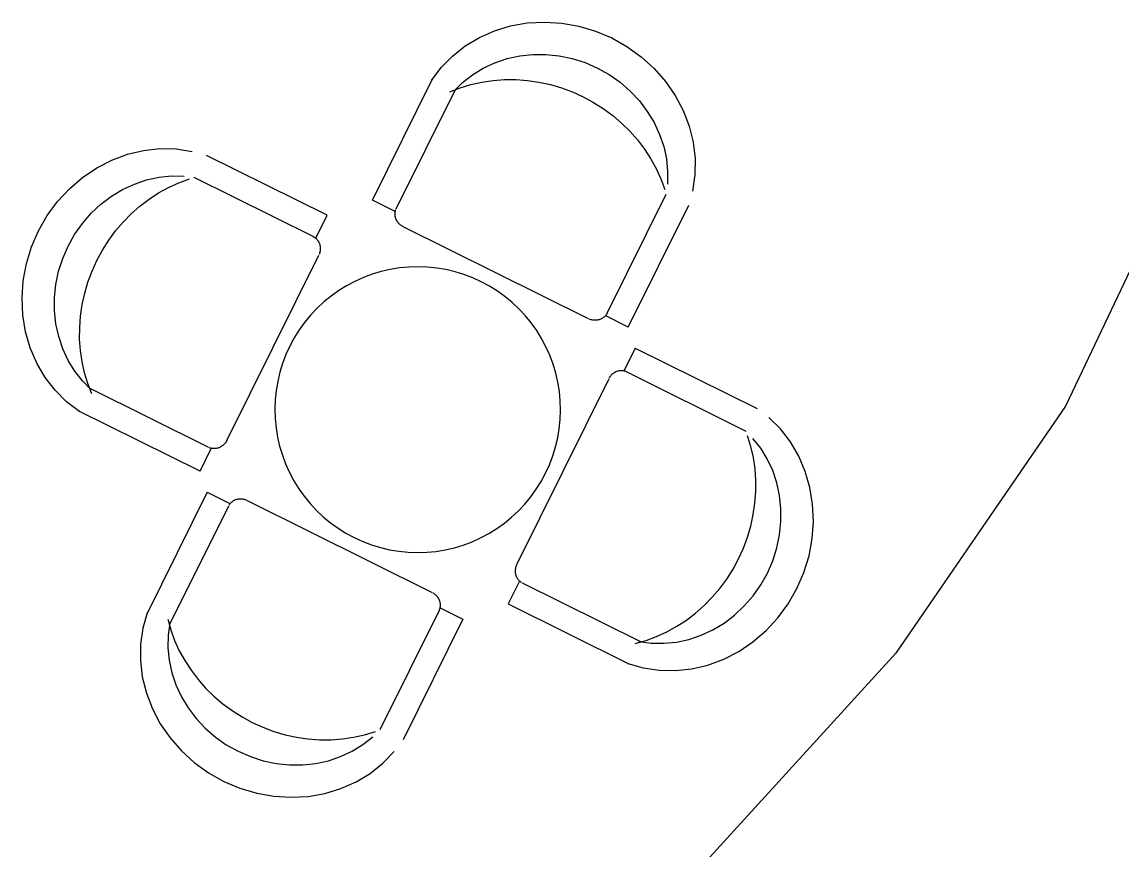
# Model space of a CAD drawing. Extents: x -81148 to 10972, y -53931 to 52487.
# Drawn here: x -21234 to -18923, y -26884 to -25142 of the extents above; entities that cross this region are included whole.
import ezdxf

# ---------------------------------------------------------------- set-up
doc = ezdxf.new("R2010")
doc.units = 0
doc.layers.get('0').update_dxf_attribs({"linetype": 'CONTINUOUS'})

msp = doc.modelspace()

# ---------------------------------------------------------------- linework, layer by layer
for p, q in [((-20273.1, -25174.9), (-20241.2, -25160.8)), ((-20241.2, -25160.8), (-20207.5, -25150.6)), ((-20207.5, -25150.6), (-20172.4, -25144.5)), ((-20172.4, -25144.5), (-20136.4, -25142.5)), ((-20136.4, -25142.5), (-20100.2, -25144.7)), ((-20100.2, -25144.7), (-20064.2, -25151.1)), ((-20064.2, -25151.1), (-20029.1, -25161.5)), ((-20029.1, -25161.5), (-19995.2, -25175.8)), ((-20302.7, -25192.7), (-20273.1, -25174.9)), ((-19995.2, -25175.8), (-19963.1, -25193.9)), ((-20329.6, -25213.9), (-20302.7, -25192.7)), ((-19963.1, -25193.9), (-19933.3, -25215.3)), ((-20353.3, -25238.3), (-20329.6, -25213.9)), ((-20264.9, -25239.3), (-20240.6, -25228)), ((-20240.6, -25228), (-20215, -25219.3)), ((-20215, -25219.3), (-20188.4, -25213.5)), ((-20188.4, -25213.5), (-20161, -25210.6)), ((-20161, -25210.6), (-20133.2, -25210.6)), ((-20133.2, -25210.6), (-20105.4, -25213.5)), ((-20105.4, -25213.5), (-20077.9, -25219.2)), ((-20077.9, -25219.2), (-20051, -25227.8)), ((-20051, -25227.8), (-20025.1, -25239.1)), ((-19933.3, -25215.3), (-19906.2, -25239.9)), ((-20373.4, -25265.5), (-20353.3, -25238.3)), ((-20308.2, -25269.4), (-20287.5, -25253.1)), ((-20287.5, -25253.1), (-20264.9, -25239.3)), ((-20025.1, -25239.1), (-20000.4, -25252.9)), ((-20000.4, -25252.9), (-19977.4, -25269.1)), ((-19906.2, -25239.9), (-19882.3, -25267.2)), ((-20497.7, -25516.5), (-20372, -25263.3)), ((-20326.7, -25287.9), (-20308.2, -25269.4)), ((-20313.6, -25280.6), (-20291, -25273.8)), ((-20291, -25273.8), (-20267.9, -25268.6)), ((-20267.9, -25268.6), (-20244.3, -25265.1)), ((-20244.3, -25265.1), (-20220.3, -25263.4)), ((-20220.3, -25263.4), (-20196.2, -25263.4)), ((-20196.2, -25263.4), (-20172, -25265.2)), ((-20172, -25265.2), (-20147.9, -25268.7)), ((-20147.9, -25268.7), (-20124, -25274)), ((-20124, -25274), (-20100.5, -25280.9)), ((-19977.4, -25269.1), (-19956.1, -25287.6)), ((-19882.3, -25267.2), (-19861.9, -25296.8)), ((-20447.6, -25534.6), (-20323.3, -25284.2)), ((-20335.3, -25289.1), (-20313.6, -25280.6)), ((-20100.5, -25280.9), (-20077.5, -25289.4)), ((-20077.5, -25289.4), (-20055.1, -25299.6)), ((-20055.1, -25299.6), (-20033.5, -25311.3)), ((-19956.1, -25287.6), (-19937, -25308)), ((-19861.9, -25296.8), (-19845.2, -25328.3)), ((-20033.5, -25311.3), (-20012.8, -25324.4)), ((-19937, -25308), (-19920.3, -25330.1)), ((-20012.8, -25324.4), (-19993.1, -25339)), ((-19993.1, -25339), (-19974.5, -25354.9)), ((-19920.3, -25330.1), (-19906, -25353.7)), ((-19845.2, -25328.3), (-19832.5, -25361.3)), ((-19974.5, -25354.9), (-19957.1, -25371.9)), ((-19906, -25353.7), (-19894.5, -25378.4)), ((-19832.5, -25361.3), (-19824.1, -25395.2)), ((-19957.1, -25371.9), (-19941, -25390.1)), ((-19941, -25390.1), (-19926.4, -25409.3)), ((-19894.5, -25378.4), (-19885.9, -25404)), ((-21012.3, -25420.2), (-20978.3, -25412.2)), ((-20978.3, -25412.2), (-20944, -25408.5)), ((-20944, -25408.5), (-20909.8, -25409.2)), ((-20909.8, -25409.2), (-20876.1, -25414.3)), ((-19926.4, -25409.3), (-19913.3, -25429.4)), ((-19885.9, -25404), (-19880.3, -25430.2)), ((-19824.1, -25395.2), (-19820.1, -25429.5)), ((-21077, -25448.9), (-21045.3, -25432.5)), ((-21045.3, -25432.5), (-21012.3, -25420.2)), ((-20592.9, -25548.5), (-20846.1, -25422.8)), ((-19913.3, -25429.4), (-19901.8, -25450.3)), ((-19880.3, -25430.2), (-19877.7, -25456.6)), ((-19820.1, -25429.5), (-19820.4, -25463.8)), ((-18793, -25425.3), (-19041.7, -25949.2)), ((-21106.8, -25469), (-21077, -25448.9)), ((-19901.8, -25450.3), (-19891.9, -25471.9)), ((-19877.7, -25456.6), (-19878.1, -25482.9)), ((-21134.3, -25492.7), (-21106.8, -25469)), ((-21022.5, -25494.2), (-20997.8, -25482.8)), ((-20997.8, -25482.8), (-20972.1, -25474.1)), ((-20972.1, -25474.1), (-20946, -25468.5)), ((-20946, -25468.5), (-20919.6, -25465.9)), ((-20925.9, -25490), (-20904.3, -25480.1)), ((-20919.6, -25465.9), (-20893.3, -25466.3)), ((-20904.3, -25480.1), (-20882.2, -25472)), ((-20621.9, -25593.2), (-20872.3, -25468.9)), ((-19891.9, -25471.9), (-19883.8, -25494)), ((-19820.4, -25463.8), (-19825.2, -25497.5)), ((-21159.1, -25519.5), (-21134.3, -25492.7)), ((-21068.2, -25525.2), (-21046.1, -25508.5)), ((-21046.1, -25508.5), (-21022.5, -25494.2)), ((-20966.9, -25514.6), (-20946.8, -25501.5)), ((-20946.8, -25501.5), (-20925.9, -25490)), ((-20005, -25754.3), (-19880.7, -25503.9)), ((-21180.8, -25549.1), (-21159.1, -25519.5)), ((-21088.6, -25544.3), (-21068.2, -25525.2)), ((-21004.3, -25545.3), (-20986.1, -25529.3)), ((-20986.1, -25529.3), (-20966.9, -25514.6)), ((-20449.8, -25540.2), (-20497.7, -25516.5)), ((-19960.3, -25783.2), (-19833.3, -25527.4)), ((-21199.2, -25581), (-21180.8, -25549.1)), ((-21107, -25565.6), (-21088.6, -25544.3)), ((-21021.3, -25562.7), (-21004.3, -25545.3)), ((-20616.7, -25596.4), (-20592.9, -25548.5)), ((-20450.2, -25545), (-20450.1, -25543.2)), ((-20450.2, -25546.8), (-20450.2, -25545)), ((-20450.1, -25548.7), (-20450.2, -25546.8)), ((-20450.1, -25543.2), (-20449.8, -25541.4)), ((-20449.9, -25550.5), (-20450.1, -25548.7)), ((-20449.5, -25552.3), (-20449.9, -25550.5)), ((-20449.8, -25541.4), (-20449.5, -25539.6)), ((-20449.5, -25539.6), (-20449, -25537.9)), ((-20449, -25554.1), (-20449.5, -25552.3)), ((-20449, -25537.9), (-20448.3, -25536.2)), ((-20448.4, -25555.9), (-20449, -25554.1)), ((-21123.3, -25588.6), (-21107, -25565.6)), ((-21037.2, -25581.3), (-21021.3, -25562.7)), ((-20447.6, -25557.6), (-20448.4, -25555.9)), ((-20446.8, -25559.3), (-20447.6, -25557.6)), ((-20445.8, -25561), (-20446.8, -25559.3)), ((-20444.7, -25562.6), (-20445.8, -25561)), ((-20443.6, -25564.1), (-20444.7, -25562.6)), ((-20442.3, -25565.6), (-20443.6, -25564.1)), ((-20440.9, -25566.9), (-20442.3, -25565.6)), ((-20439.5, -25568.2), (-20440.9, -25566.9)), ((-20438, -25569.5), (-20439.5, -25568.2)), ((-20436.4, -25570.6), (-20438, -25569.5)), ((-20434.7, -25571.6), (-20436.4, -25570.6)), ((-20432.9, -25572.5), (-20434.7, -25571.6)), ((-20044.1, -25765.6), (-20432.9, -25572.5)), ((-21213.8, -25614.8), (-21199.2, -25581)), ((-21137.1, -25613.3), (-21123.3, -25588.6)), ((-21064.9, -25621.7), (-21051.7, -25601)), ((-21051.7, -25601), (-21037.2, -25581.3)), ((-20621.9, -25593.2), (-20620.3, -25594.1)), ((-20620.3, -25594.1), (-20618.8, -25595.1)), ((-20618.8, -25595.1), (-20617.4, -25596.1)), ((-20617.4, -25596.1), (-20616, -25597.3)), ((-20616, -25597.3), (-20614.7, -25598.6)), ((-20614.7, -25598.6), (-20613.5, -25600)), ((-20613.5, -25600), (-20612.4, -25601.4)), ((-20612.4, -25601.4), (-20611.4, -25602.9)), ((-21224.6, -25649.9), (-21213.8, -25614.8)), ((-21148.4, -25639.2), (-21137.1, -25613.3)), ((-21076.6, -25643.3), (-21064.9, -25621.7)), ((-20611.4, -25602.9), (-20610.5, -25604.6)), ((-20610.5, -25604.6), (-20609.7, -25606.2)), ((-20609.7, -25606.2), (-20609, -25608)), ((-20609, -25608), (-20608.4, -25609.7)), ((-20608.4, -25609.7), (-20607.9, -25611.6)), ((-20607.6, -25623), (-20608, -25625)), ((-20607.9, -25611.6), (-20607.6, -25613.4)), ((-20607.6, -25613.4), (-20607.4, -25615.3)), ((-20607.4, -25621.1), (-20607.6, -25623)), ((-20607.4, -25615.3), (-20607.3, -25617.3)), ((-20607.3, -25619.2), (-20607.4, -25621.1)), ((-20607.3, -25617.3), (-20607.3, -25619.2)), ((-21157, -25666.1), (-21148.4, -25639.2)), ((-21086.7, -25665.7), (-21076.6, -25643.3)), ((-20803.6, -26021.1), (-20610.6, -25632.3)), ((-20609.1, -25628.7), (-20609.8, -25630.5)), ((-20608.5, -25626.9), (-20609.1, -25628.7)), ((-20608, -25625), (-20608.5, -25626.9)), ((-21231.3, -25685.8), (-21224.6, -25649.9)), ((-21162.7, -25693.6), (-21157, -25666.1)), ((-21095.3, -25688.7), (-21086.7, -25665.7)), ((-20479.5, -25666.6), (-20498.3, -25672.3)), ((-20460.3, -25662.2), (-20479.5, -25666.6)), ((-20441, -25659.1), (-20460.3, -25662.2)), ((-20421.4, -25657.2), (-20441, -25659.1)), ((-20401.8, -25656.6), (-20421.4, -25657.2)), ((-20382.2, -25657.3), (-20401.8, -25656.6)), ((-20362.7, -25659.3), (-20382.2, -25657.3)), ((-20343.3, -25662.5), (-20362.7, -25659.3)), ((-20324.2, -25667), (-20343.3, -25662.5)), ((-20305.4, -25672.8), (-20324.2, -25667)), ((-21233.8, -25722), (-21231.3, -25685.8)), ((-21165.6, -25721.4), (-21162.7, -25693.6)), ((-21102.2, -25712.2), (-21095.3, -25688.7)), ((-20534.6, -25687.2), (-20551.9, -25696.4)), ((-20516.7, -25679.2), (-20534.6, -25687.2)), ((-20498.3, -25672.3), (-20516.7, -25679.2)), ((-20287.1, -25679.8), (-20305.4, -25672.8)), ((-20269.2, -25687.9), (-20287.1, -25679.8)), ((-20251.9, -25697.2), (-20269.2, -25687.9)), ((-21107.4, -25736.1), (-21102.2, -25712.2)), ((-20568.6, -25706.7), (-20584.6, -25718.1)), ((-20551.9, -25696.4), (-20568.6, -25706.7)), ((-20235.3, -25707.6), (-20251.9, -25697.2)), ((-20219.3, -25719.1), (-20235.3, -25707.6)), ((-21232.2, -25758), (-21233.8, -25722)), ((-21165.6, -25749.2), (-21165.6, -25721.4)), ((-21111, -25760.2), (-21107.4, -25736.1)), ((-20599.8, -25730.5), (-20614.2, -25743.9)), ((-20584.6, -25718.1), (-20599.8, -25730.5)), ((-20204.2, -25731.6), (-20219.3, -25719.1)), ((-20189.9, -25745), (-20204.2, -25731.6)), ((-21226.4, -25793.2), (-21232.2, -25758)), ((-21162.6, -25776.6), (-21165.6, -25749.2)), ((-21112.7, -25784.4), (-21111, -25760.2)), ((-20627.6, -25758.2), (-20640.1, -25773.4)), ((-20614.2, -25743.9), (-20627.6, -25758.2)), ((-20176.5, -25759.4), (-20189.9, -25745)), ((-20164.1, -25774.6), (-20176.5, -25759.4)), ((-20011.8, -25762.7), (-20013.2, -25763.8)), ((-20010.4, -25761.5), (-20011.8, -25762.7)), ((-20009.1, -25760.2), (-20010.4, -25761.5)), ((-20007.9, -25758.8), (-20009.1, -25760.2)), ((-20006.9, -25757.4), (-20007.9, -25758.8)), ((-19960.3, -25783.2), (-20007.7, -25759.7)), ((-20005.9, -25755.8), (-20006.9, -25757.4)), ((-20005, -25754.3), (-20005.9, -25755.8)), ((-21156.8, -25803.2), (-21162.6, -25776.6)), ((-21112.8, -25808.5), (-21112.7, -25784.4)), ((-20640.1, -25773.4), (-20651.6, -25789.3)), ((-20152.7, -25790.6), (-20164.1, -25774.6)), ((-20040.5, -25767.1), (-20042.3, -25766.4)), ((-20038.7, -25767.7), (-20040.5, -25767.1)), ((-20036.8, -25768.2), (-20038.7, -25767.7)), ((-20034.8, -25768.5), (-20036.8, -25768.2)), ((-20032.9, -25768.8), (-20034.8, -25768.5)), ((-20031, -25768.9), (-20032.9, -25768.8)), ((-20029.1, -25768.9), (-20031, -25768.9)), ((-20027.1, -25768.8), (-20029.1, -25768.9)), ((-20025.2, -25768.6), (-20027.1, -25768.8)), ((-20023.4, -25768.2), (-20025.2, -25768.6)), ((-20021.5, -25767.8), (-20023.4, -25768.2)), ((-20019.8, -25767.2), (-20021.5, -25767.8)), ((-20018, -25766.5), (-20019.8, -25767.2)), ((-20016.4, -25765.7), (-20018, -25766.5)), ((-20014.7, -25764.8), (-20016.4, -25765.7)), ((-20013.2, -25763.8), (-20014.7, -25764.8)), ((-21216.6, -25827.1), (-21226.4, -25793.2)), ((-21148.2, -25828.8), (-21156.8, -25803.2)), ((-21111, -25832.5), (-21112.8, -25808.5)), ((-20662, -25805.9), (-20671.3, -25823.2)), ((-20651.6, -25789.3), (-20662, -25805.9)), ((-20142.4, -25807.3), (-20152.7, -25790.6)), ((-20133.2, -25824.6), (-20142.4, -25807.3)), ((-21202.8, -25859.1), (-21216.6, -25827.1)), ((-21136.9, -25853.1), (-21148.2, -25828.8)), ((-21107.6, -25856.1), (-21111, -25832.5)), ((-20671.3, -25823.2), (-20679.5, -25841.1)), ((-20125.1, -25842.5), (-20133.2, -25824.6)), ((-19945.5, -25827.3), (-19969, -25874.7)), ((-19945.5, -25827.3), (-19689.6, -25954.3)), ((-21123, -25875.7), (-21136.9, -25853.1)), ((-20679.5, -25841.1), (-20686.4, -25859.4)), ((-20118.3, -25860.9), (-20125.1, -25842.5)), ((-21185.3, -25889), (-21202.8, -25859.1)), ((-21106.8, -25896.4), (-21123, -25875.7)), ((-21102.4, -25879.2), (-21107.6, -25856.1)), ((-20692.2, -25878.2), (-20696.7, -25897.3)), ((-20686.4, -25859.4), (-20692.2, -25878.2)), ((-20112.6, -25879.7), (-20118.3, -25860.9)), ((-19988.3, -25878.3), (-19990, -25879.2)), ((-19986.6, -25877.4), (-19988.3, -25878.3)), ((-19984.9, -25876.7), (-19986.6, -25877.4)), ((-19983.1, -25876.1), (-19984.9, -25876.7)), ((-19981.3, -25875.6), (-19983.1, -25876.1)), ((-19979.5, -25875.2), (-19981.3, -25875.6)), ((-19977.7, -25874.9), (-19979.5, -25875.2)), ((-19975.8, -25874.8), (-19977.7, -25874.9)), ((-19974, -25874.8), (-19975.8, -25874.8)), ((-19972.2, -25874.9), (-19974, -25874.8)), ((-19970.4, -25875.2), (-19972.2, -25874.9)), ((-19968.6, -25875.6), (-19970.4, -25875.2)), ((-19966.9, -25876.1), (-19968.6, -25875.6)), ((-19965.2, -25876.7), (-19966.9, -25876.1)), ((-19963.6, -25877.4), (-19965.2, -25876.7)), ((-19963.6, -25877.4), (-19713.2, -26001.7)), ((-21164.3, -25916), (-21185.3, -25889)), ((-21088.3, -25914.9), (-21106.8, -25896.4)), ((-21095.6, -25901.8), (-21102.4, -25879.2)), ((-21087.1, -25923.6), (-21095.6, -25901.8)), ((-20696.7, -25897.3), (-20699.9, -25916.7)), ((-20001.5, -25892.1), (-20194.6, -26280.9)), ((-20108.2, -25898.9), (-20112.6, -25879.7)), ((-20105.1, -25918.2), (-20108.2, -25898.9)), ((-19999.6, -25888.7), (-20000.6, -25890.4)), ((-19998.5, -25887.1), (-19999.6, -25888.7)), ((-19997.3, -25885.5), (-19998.5, -25887.1)), ((-19996, -25884.1), (-19997.3, -25885.5)), ((-19994.6, -25882.7), (-19996, -25884.1)), ((-19993.1, -25881.5), (-19994.6, -25882.7)), ((-19991.6, -25880.3), (-19993.1, -25881.5)), ((-19990, -25879.2), (-19991.6, -25880.3)), ((-21140.1, -25940), (-21164.3, -25916)), ((-20841.6, -26035.8), (-21092, -25911.5)), ((-20699.9, -25916.7), (-20701.9, -25936.2)), ((-20103.2, -25937.8), (-20105.1, -25918.2)), ((-21113.2, -25960.5), (-21140.1, -25940)), ((-20701.9, -25936.2), (-20702.6, -25955.8)), ((-20102.6, -25957.4), (-20103.2, -25937.8)), ((-20859.7, -26085.9), (-21115.6, -25958.9)), ((-20702.6, -25955.8), (-20702, -25975.4)), ((-20103.3, -25977), (-20102.6, -25957.4)), ((-19041.7, -25949.2), (-19398.6, -26468.4)), ((-20702, -25975.4), (-20700.1, -25995)), ((-20105.3, -25996.6), (-20103.3, -25977)), ((-19640.9, -25997.2), (-19665, -25973.2)), ((-20700.1, -25995), (-20697, -26014.4)), ((-20697, -26014.4), (-20692.6, -26033.5)), ((-20113, -26035), (-20108.5, -26015.9)), ((-20108.5, -26015.9), (-20105.3, -25996.6)), ((-19702.8, -26034), (-19709.6, -26011.5)), ((-19682.2, -26037.5), (-19698.4, -26016.9)), ((-19619.9, -26024.3), (-19640.9, -25997.2)), ((-20859.7, -26085.9), (-20836.2, -26038.5)), ((-20838.3, -26037.2), (-20840, -26036.5)), ((-20836.5, -26037.7), (-20838.3, -26037.2)), ((-20834.8, -26038), (-20836.5, -26037.7)), ((-20833, -26038.3), (-20834.8, -26038)), ((-20831.2, -26038.4), (-20833, -26038.3)), ((-20829.3, -26038.4), (-20831.2, -26038.4)), ((-20827.5, -26038.3), (-20829.3, -26038.4)), ((-20825.7, -26038.1), (-20827.5, -26038.3)), ((-20823.9, -26037.7), (-20825.7, -26038.1)), ((-20822.1, -26037.2), (-20823.9, -26037.7)), ((-20820.3, -26036.6), (-20822.1, -26037.2)), ((-20818.5, -26035.8), (-20820.3, -26036.6)), ((-20816.8, -26035), (-20818.5, -26035.8)), ((-20815.2, -26034), (-20816.8, -26035)), ((-20813.6, -26032.9), (-20815.2, -26034)), ((-20812.1, -26031.8), (-20813.6, -26032.9)), ((-20810.6, -26030.5), (-20812.1, -26031.8)), ((-20809.2, -26029.1), (-20810.6, -26030.5)), ((-20807.9, -26027.7), (-20809.2, -26029.1)), ((-20806.7, -26026.2), (-20807.9, -26027.7)), ((-20805.6, -26024.6), (-20806.7, -26026.2)), ((-20804.6, -26022.9), (-20805.6, -26024.6)), ((-20803.6, -26021.1), (-20804.6, -26022.9)), ((-20692.6, -26033.5), (-20686.9, -26052.3)), ((-20118.8, -26053.8), (-20113, -26035)), ((-19697.6, -26057.1), (-19702.8, -26034)), ((-19668.3, -26060.2), (-19682.2, -26037.5)), ((-19602.4, -26054.1), (-19619.9, -26024.3)), ((-20686.9, -26052.3), (-20680.1, -26070.7)), ((-20125.7, -26072.2), (-20118.8, -26053.8)), ((-19694.1, -26080.7), (-19697.6, -26057.1)), ((-19657, -26084.4), (-19668.3, -26060.2)), ((-19588.6, -26086.2), (-19602.4, -26054.1)), ((-20680.1, -26070.7), (-20672, -26088.6)), ((-20133.9, -26090), (-20125.7, -26072.2)), ((-19692.4, -26104.7), (-19694.1, -26080.7)), ((-19648.3, -26110), (-19657, -26084.4)), ((-19578.8, -26120.1), (-19588.6, -26086.2)), ((-20672, -26088.6), (-20662.8, -26105.9)), ((-20662.8, -26105.9), (-20652.5, -26122.6)), ((-20153.6, -26123.9), (-20143.2, -26107.3)), ((-20143.2, -26107.3), (-20133.9, -26090)), ((-19692.5, -26128.8), (-19692.4, -26104.7)), ((-20844.9, -26130), (-20971.9, -26385.8)), ((-20844.9, -26130), (-20797.5, -26153.5)), ((-20652.5, -26122.6), (-20641.1, -26138.6)), ((-20165.1, -26139.9), (-20153.6, -26123.9)), ((-19694.2, -26153), (-19692.5, -26128.8)), ((-19642.5, -26136.7), (-19648.3, -26110)), ((-19573, -26155.3), (-19578.8, -26120.1)), ((-20798.3, -26155.9), (-20799.3, -26157.4)), ((-20797.3, -26154.4), (-20798.3, -26155.9)), ((-20796.1, -26153.1), (-20797.3, -26154.4)), ((-20794.8, -26151.8), (-20796.1, -26153.1)), ((-20793.4, -26150.6), (-20794.8, -26151.8)), ((-20792, -26149.5), (-20793.4, -26150.6)), ((-20790.4, -26148.4), (-20792, -26149.5)), ((-20788.8, -26147.5), (-20790.4, -26148.4)), ((-20787.2, -26146.7), (-20788.8, -26147.5)), ((-20785.4, -26146), (-20787.2, -26146.7)), ((-20783.6, -26145.5), (-20785.4, -26146)), ((-20781.8, -26145), (-20783.6, -26145.5)), ((-20779.9, -26144.6), (-20781.8, -26145)), ((-20778, -26144.4), (-20779.9, -26144.6)), ((-20776.1, -26144.3), (-20778, -26144.4)), ((-20774.2, -26144.3), (-20776.1, -26144.3)), ((-20772.3, -26144.5), (-20774.2, -26144.3)), ((-20770.3, -26144.7), (-20772.3, -26144.5)), ((-20768.4, -26145.1), (-20770.3, -26144.7)), ((-20766.5, -26145.6), (-20768.4, -26145.1)), ((-20764.7, -26146.1), (-20766.5, -26145.6)), ((-20762.8, -26146.9), (-20764.7, -26146.1)), ((-20761.1, -26147.7), (-20762.8, -26146.9)), ((-20761.1, -26147.7), (-20372.2, -26340.7)), ((-20641.1, -26138.6), (-20628.7, -26153.8)), ((-20628.7, -26153.8), (-20615.3, -26168.2)), ((-20191, -26169.3), (-20177.6, -26155)), ((-20177.6, -26155), (-20165.1, -26139.9)), ((-19697.7, -26177.1), (-19694.2, -26153)), ((-19639.6, -26164.1), (-19642.5, -26136.7)), ((-19571.3, -26191.2), (-19573, -26155.3)), ((-20800.2, -26159), (-20924.5, -26409.4)), ((-20615.3, -26168.2), (-20601, -26181.6)), ((-20205.4, -26182.7), (-20191, -26169.3)), ((-19703, -26201), (-19697.7, -26177.1)), ((-19639.6, -26191.8), (-19639.6, -26164.1)), ((-20601, -26181.6), (-20585.9, -26194.1)), ((-20585.9, -26194.1), (-20569.9, -26205.6)), ((-20236.6, -26206.5), (-20220.6, -26195.1)), ((-20220.6, -26195.1), (-20205.4, -26182.7)), ((-19709.9, -26224.5), (-19703, -26201)), ((-19642.5, -26219.6), (-19639.6, -26191.8)), ((-19573.9, -26227.4), (-19571.3, -26191.2)), ((-20569.9, -26205.6), (-20553.3, -26216)), ((-20553.3, -26216), (-20536, -26225.3)), ((-20536, -26225.3), (-20518.1, -26233.5)), ((-20270.6, -26226), (-20253.3, -26216.8)), ((-20253.3, -26216.8), (-20236.6, -26206.5)), ((-19718.4, -26247.5), (-19709.9, -26224.5)), ((-19648.2, -26247.1), (-19642.5, -26219.6)), ((-20518.1, -26233.5), (-20499.8, -26240.4)), ((-20499.8, -26240.4), (-20481, -26246.2)), ((-20481, -26246.2), (-20461.9, -26250.7)), ((-20344.8, -26251), (-20325.7, -26246.6)), ((-20325.7, -26246.6), (-20306.9, -26241)), ((-20306.9, -26241), (-20288.5, -26234.1)), ((-20288.5, -26234.1), (-20270.6, -26226)), ((-19728.6, -26269.9), (-19718.4, -26247.5)), ((-19656.8, -26274), (-19648.2, -26247.1)), ((-19580.6, -26263.4), (-19573.9, -26227.4)), ((-20461.9, -26250.7), (-20442.5, -26253.9)), ((-20442.5, -26253.9), (-20423, -26255.9)), ((-20423, -26255.9), (-20403.4, -26256.6)), ((-20403.4, -26256.6), (-20383.8, -26256)), ((-20383.8, -26256), (-20364.2, -26254.2)), ((-20364.2, -26254.2), (-20344.8, -26251)), ((-19740.3, -26291.5), (-19728.6, -26269.9)), ((-19591.4, -26298.5), (-19580.6, -26263.4)), ((-20197.8, -26292.1), (-20197.9, -26294.1)), ((-20197.9, -26294.1), (-20197.9, -26296)), ((-20197.5, -26290.2), (-20197.8, -26292.1)), ((-20197.2, -26288.3), (-20197.5, -26290.2)), ((-20196.7, -26286.4), (-20197.2, -26288.3)), ((-20196.1, -26284.5), (-20196.7, -26286.4)), ((-20195.4, -26282.7), (-20196.1, -26284.5)), ((-20194.6, -26280.9), (-20195.4, -26282.7)), ((-19753.4, -26312.3), (-19740.3, -26291.5)), ((-19668.1, -26299.9), (-19656.8, -26274)), ((-20188.5, -26316.8), (-20212.3, -26364.7)), ((-20197.9, -26296), (-20197.8, -26297.9)), ((-20197.8, -26297.9), (-20197.6, -26299.8)), ((-20197.6, -26299.8), (-20197.2, -26301.7)), ((-20197.2, -26301.7), (-20196.8, -26303.5)), ((-20196.8, -26303.5), (-20196.2, -26305.3)), ((-20196.2, -26305.3), (-20195.5, -26307)), ((-20195.5, -26307), (-20194.7, -26308.7)), ((-20194.7, -26308.7), (-20193.8, -26310.3)), ((-20193.8, -26310.3), (-20192.8, -26311.8)), ((-20192.8, -26311.8), (-20191.7, -26313.3)), ((-20191.7, -26313.3), (-20190.5, -26314.6)), ((-20190.5, -26314.6), (-20189.2, -26315.9)), ((-20189.2, -26315.9), (-20187.8, -26317.1)), ((-20187.8, -26317.1), (-20186.4, -26318.2)), ((-19768, -26332), (-19753.4, -26312.3)), ((-19681.9, -26324.6), (-19668.1, -26299.9)), ((-19606, -26332.2), (-19591.4, -26298.5)), ((-20186.4, -26318.2), (-20184.9, -26319.1)), ((-20183.3, -26320), (-19932.9, -26444.3)), ((-19783.9, -26350.6), (-19768, -26332)), ((-19698.1, -26347.7), (-19681.9, -26324.6)), ((-19624.4, -26364.1), (-19606, -26332.2)), ((-20368.8, -26342.6), (-20370.5, -26341.6)), ((-20367.2, -26343.8), (-20368.8, -26342.6)), ((-20365.7, -26345), (-20367.2, -26343.8)), ((-20364.3, -26346.3), (-20365.7, -26345)), ((-20362.9, -26347.7), (-20364.3, -26346.3)), ((-20361.6, -26349.1), (-20362.9, -26347.7)), ((-20360.4, -26350.7), (-20361.6, -26349.1)), ((-20359.4, -26352.3), (-20360.4, -26350.7)), ((-20358.4, -26353.9), (-20359.4, -26352.3)), ((-20357.6, -26355.6), (-20358.4, -26353.9)), ((-20356.8, -26357.3), (-20357.6, -26355.6)), ((-20356.2, -26359.1), (-20356.8, -26357.3)), ((-20355.7, -26360.9), (-20356.2, -26359.1)), ((-20355.3, -26362.7), (-20355.7, -26360.9)), ((-20355.1, -26364.6), (-20355.3, -26362.7)), ((-19800.9, -26367.9), (-19783.9, -26350.6)), ((-19716.6, -26368.9), (-19698.1, -26347.7)), ((-19646.1, -26393.7), (-19624.4, -26364.1)), ((-20971, -26383.2), (-20980, -26415.8)), ((-20357.6, -26378.7), (-20481.9, -26629.1)), ((-20357.6, -26378.7), (-20356.9, -26377)), ((-20356.9, -26377), (-20356.2, -26375.3)), ((-20356.2, -26375.3), (-20355.7, -26373.6)), ((-20355.7, -26373.6), (-20355.3, -26371.8)), ((-20355.4, -26373), (-20307.5, -26396.8)), ((-20355.3, -26371.8), (-20355.1, -26370)), ((-20355, -26366.4), (-20355.1, -26364.6)), ((-20355.1, -26370), (-20355, -26368.2)), ((-20355, -26368.2), (-20355, -26366.4)), ((-20212.3, -26364.7), (-19959.1, -26490.4)), ((-19838.3, -26398.6), (-19819.1, -26384)), ((-19819.1, -26384), (-19800.9, -26367.9)), ((-19737, -26388), (-19716.6, -26368.9)), ((-20927.8, -26396.8), (-20921.4, -26419.3)), ((-20923.5, -26404.4), (-20927.1, -26430.3)), ((-20307.5, -26396.8), (-20433.1, -26649.9)), ((-19858.4, -26411.7), (-19838.3, -26398.6)), ((-19782.7, -26419), (-19759.1, -26404.8)), ((-19759.1, -26404.8), (-19737, -26388)), ((-19670.9, -26420.5), (-19646.1, -26393.7)), ((-20980, -26415.8), (-20984.8, -26449.4)), ((-20927.1, -26430.3), (-20927.5, -26456.6)), ((-20921.4, -26419.3), (-20913.3, -26441.4)), ((-19923, -26441.3), (-19900.9, -26433.1)), ((-19900.9, -26433.1), (-19879.3, -26423.2)), ((-19879.3, -26423.2), (-19858.4, -26411.7)), ((-19833, -26439.1), (-19807.4, -26430.5)), ((-19807.4, -26430.5), (-19782.7, -26419)), ((-19698.4, -26444.2), (-19670.9, -26420.5)), ((-20984.8, -26449.4), (-20985.1, -26483.7)), ((-20913.3, -26441.4), (-20903.4, -26462.9)), ((-19945.5, -26447.7), (-19923, -26441.3)), ((-19937.8, -26443.4), (-19911.9, -26446.9)), ((-19911.9, -26446.9), (-19885.6, -26447.4)), ((-19885.6, -26447.4), (-19859.2, -26444.8)), ((-19859.2, -26444.8), (-19833, -26439.1)), ((-19728.2, -26464.4), (-19698.4, -26444.2)), ((-20927.5, -26456.6), (-20924.9, -26483)), ((-20903.4, -26462.9), (-20891.9, -26483.8)), ((-19398.6, -26468.4), (-19846.4, -26959)), ((-19759.9, -26480.7), (-19728.2, -26464.4)), ((-20985.1, -26483.7), (-20981.1, -26518)), ((-20924.9, -26483), (-20919.3, -26509.2)), ((-20891.9, -26483.8), (-20878.8, -26503.9)), ((-19961.5, -26489.5), (-19929, -26499)), ((-19929, -26499), (-19895.4, -26504.1)), ((-19861.2, -26504.8), (-19826.9, -26501.1)), ((-19826.9, -26501.1), (-19792.9, -26493)), ((-19792.9, -26493), (-19759.9, -26480.7)), ((-20981.1, -26518), (-20972.6, -26551.9)), ((-20919.3, -26509.2), (-20910.6, -26534.8)), ((-20878.8, -26503.9), (-20864.1, -26523.1)), ((-20864.1, -26523.1), (-20848.1, -26541.3)), ((-19895.4, -26504.1), (-19861.2, -26504.8)), ((-20910.6, -26534.8), (-20899.1, -26559.6)), ((-20848.1, -26541.3), (-20830.7, -26558.4)), ((-20972.6, -26551.9), (-20960, -26584.9)), ((-20899.1, -26559.6), (-20884.9, -26583.1)), ((-20830.7, -26558.4), (-20812.1, -26574.2)), ((-20960, -26584.9), (-20943.3, -26616.4)), ((-20884.9, -26583.1), (-20868.2, -26605.3)), ((-20812.1, -26574.2), (-20792.4, -26588.8)), ((-20792.4, -26588.8), (-20771.7, -26602)), ((-20943.3, -26616.4), (-20922.9, -26646.1)), ((-20868.2, -26605.3), (-20849.1, -26625.7)), ((-20771.7, -26602), (-20750.1, -26613.6)), ((-20750.1, -26613.6), (-20727.7, -26623.8)), ((-20849.1, -26625.7), (-20827.8, -26644.1)), ((-20727.7, -26623.8), (-20704.7, -26632.4)), ((-20704.7, -26632.4), (-20681.1, -26639.3)), ((-20681.1, -26639.3), (-20657.3, -26644.5)), ((-20537.3, -26644.7), (-20514.2, -26639.5)), ((-20514.2, -26639.5), (-20491.6, -26632.6)), ((-20922.9, -26646.1), (-20898.9, -26673.4)), ((-20827.8, -26644.1), (-20804.8, -26660.3)), ((-20804.8, -26660.3), (-20780.1, -26674.2)), ((-20657.3, -26644.5), (-20633.2, -26648)), ((-20633.2, -26648), (-20609, -26649.8)), ((-20609, -26649.8), (-20584.8, -26649.8)), ((-20584.8, -26649.8), (-20560.9, -26648.1)), ((-20560.9, -26648.1), (-20537.3, -26644.7)), ((-20540.3, -26674), (-20517.7, -26660.1)), ((-20517.7, -26660.1), (-20497, -26643.8)), ((-20898.9, -26673.4), (-20871.9, -26697.9)), ((-20780.1, -26674.2), (-20754.2, -26685.4)), ((-20754.2, -26685.4), (-20727.3, -26694)), ((-20590.2, -26693.9), (-20564.6, -26685.3)), ((-20564.6, -26685.3), (-20540.3, -26674)), ((-20475.6, -26699.3), (-20451.9, -26674.9)), ((-20871.9, -26697.9), (-20842.1, -26719.4)), ((-20727.3, -26694), (-20699.8, -26699.8)), ((-20699.8, -26699.8), (-20672, -26702.7)), ((-20672, -26702.7), (-20644.2, -26702.6)), ((-20644.2, -26702.6), (-20616.8, -26699.7)), ((-20616.8, -26699.7), (-20590.2, -26693.9)), ((-20502.4, -26720.5), (-20475.6, -26699.3)), ((-20842.1, -26719.4), (-20810, -26737.4)), ((-20532, -26738.4), (-20502.4, -26720.5)), ((-20810, -26737.4), (-20776.1, -26751.7)), ((-20776.1, -26751.7), (-20740.9, -26762.2)), ((-20597.7, -26762.7), (-20564, -26752.5)), ((-20564, -26752.5), (-20532, -26738.4)), ((-20740.9, -26762.2), (-20705, -26768.5)), ((-20705, -26768.5), (-20668.8, -26770.8)), ((-20668.8, -26770.8), (-20632.8, -26768.8)), ((-20632.8, -26768.8), (-20597.7, -26762.7))]:
    msp.add_line(p, q)

doc.saveas('drawing.dxf')
